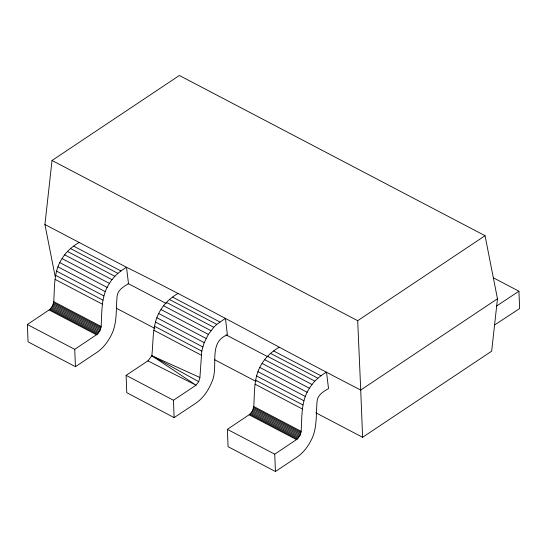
<?xml version="1.0" encoding="UTF-8"?>
<svg xmlns="http://www.w3.org/2000/svg" width="547" height="547" viewBox="0 0 547 547"><rect width="100%" height="100%" fill="white"/><g stroke="black" fill="none" stroke-linecap="round" stroke-linejoin="round"><path stroke-width="0.82" d="M315.763 412.739L362.606 437.292L491.664 351.167L497.476 298.771L485.045 235.702L179.375 75.486L52.027 160.476L44.922 224.516L126.507 267.271L128.518 283.749C123.601 286.566 117.393 290.204 117.065 296.611C115.861 309.65 117.448 323.68 111.014 335.653C107.718 342.073 103.212 348.001 97.236 352.138L75.445 366.681L28.075 341.854L27.35 324.521L49.921 309.383L52.58 305.855L53.77 301.671C54.679 287.161 53.538 271.271 62.071 258.594C66.146 251.723 72.32 246.471 79.137 242.444M75.445 366.681L74.72 349.348L97.284 334.21L99.951 330.689L101.14 326.497C102.05 311.988 100.908 296.098 109.441 283.421C113.516 276.55 119.69 271.298 126.507 267.271C205.522 306.388 282.286 349.8 360.726 390.038L362.606 437.292M275.456 471.514L274.724 454.181L297.294 439.043L299.961 435.515L301.151 431.33C302.053 416.821 300.918 400.93 309.445 388.247C313.52 381.382 319.694 376.131 326.511 372.104L328.521 388.582C323.605 391.392 317.397 395.03 317.069 401.436C315.872 414.476 317.458 428.513 311.024 440.485C307.722 446.906 303.216 452.834 297.24 456.971L275.456 471.514L228.085 446.68L227.354 429.347L249.924 414.216L252.591 410.688L253.781 406.503C254.683 391.994 253.548 376.104 262.075 363.42C266.157 356.555 272.324 351.304 279.141 347.277M174.124 417.607L173.461 400.254L196.038 385.197L198.711 381.683L199.915 377.492L201.775 351.126L204.216 342.641L208.352 334.415L213.768 327.291L216.783 324.378L225.439 318.327L227.388 334.826C207.327 342.682 219.368 366.852 211.614 382.497C208.318 390.579 203.163 398.12 195.922 403.139L174.124 417.607L126.767 392.691L126.104 375.345L147.902 360.876L151.82 355.721C153.625 340.261 151.895 323.12 160.989 309.506C165.078 302.655 171.259 297.418 178.083 293.418M497.476 298.771L360.726 390.038L357.697 320.692L485.045 235.702M493.36 277.808L518.925 291.209L496.348 306.197M494.72 324.87L519.65 308.542L518.925 291.209M147.902 360.876L196.038 385.197L151.82 355.721L199.915 377.492M52.027 160.476L357.697 320.692M73.606 246.136L120.976 270.97M273.609 350.969L320.98 375.796M70.488 248.529L117.851 273.356M270.492 353.355L317.862 378.189M67.472 251.449L114.843 276.276M267.476 356.282L314.846 381.109M128.046 283.503L166.295 303.551M225.993 334.839L268.003 356.863M64.642 254.834L112.012 279.661M264.645 359.666L312.016 384.493M62.071 258.594L109.441 283.421M262.075 363.42L309.445 388.247M59.821 262.622L107.191 287.448M259.825 367.454L307.195 392.281M57.955 266.827L105.325 291.654M257.958 371.659L305.329 396.486M56.512 271.093L103.882 295.92M256.522 375.926L303.893 400.753M55.541 275.312L102.911 300.139M255.552 380.144L302.922 404.971M116.292 308.193L154.828 328.391M214.513 359.673L256.071 381.457M55.062 279.373L102.433 304.2M255.066 384.206L302.436 409.033M53.77 301.671L101.14 326.497M253.781 406.503L301.151 431.33M53.654 302.682L101.024 327.516M253.658 407.515L301.028 432.342M53.408 303.742L100.778 328.569M253.418 408.568L300.788 433.402M53.052 304.809L100.422 329.636M253.056 409.635L300.426 434.468M52.58 305.855L99.951 330.689M252.591 410.688L299.961 435.515M52.02 306.867L99.39 331.694M252.03 411.7L299.394 436.527M51.377 307.804L98.747 332.631M251.381 412.636L298.751 437.463M50.673 308.652L98.043 333.479M250.676 413.484L298.047 438.311M49.921 309.383L97.284 334.21M249.924 414.216L297.294 439.043M49.141 309.978L96.504 334.805M249.145 414.811L296.515 439.638M27.35 324.521L74.72 349.348M227.354 429.347L274.724 454.181M172.544 297.089L219.908 321.998M169.426 299.469L216.783 324.378M166.404 302.382L213.768 327.291M163.574 305.759L210.93 330.668M160.989 309.506L208.352 334.415M158.733 313.534L206.089 338.443M156.852 317.732L204.216 342.641M155.403 321.992L202.759 346.907M154.418 326.21L201.775 351.126M153.926 330.272L201.282 355.188M126.104 375.345L173.461 400.254M151.82 355.721L198.711 381.683M44.922 224.516L55.097 276.119"/></g></svg>
